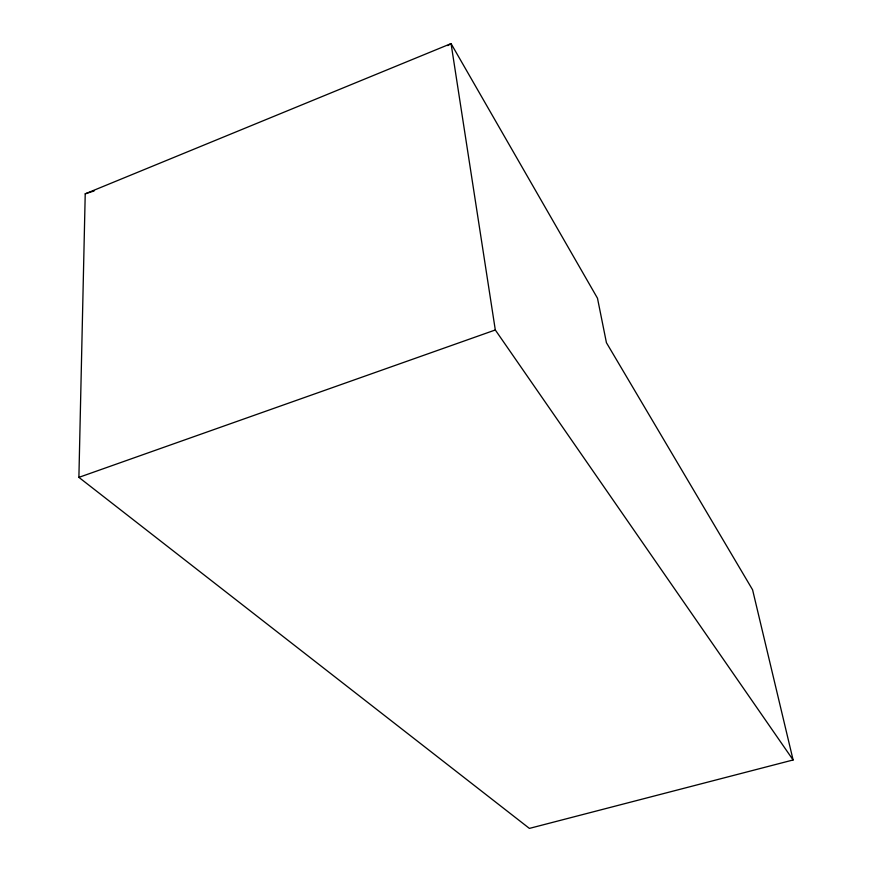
<?xml version="1.0" encoding="UTF-8"?>
<svg xmlns="http://www.w3.org/2000/svg" width="872" height="872" viewBox="0 0 872 872"><rect width="100%" height="100%" fill="white"/><g stroke="black" fill="none" stroke-linecap="round" stroke-linejoin="round"><path stroke-width="1.31" d="M78.894 477.365L85.227 193.824L451.064 43.6L597.484 298.224L606.432 342.707L752.58 589.788L793.106 759.97L529.402 828.4L78.894 477.365L495.307 329.976L793.106 759.97M447.794 45.617L451.064 43.6L495.307 329.976M85.227 193.824L94.111 190.946"/></g></svg>
